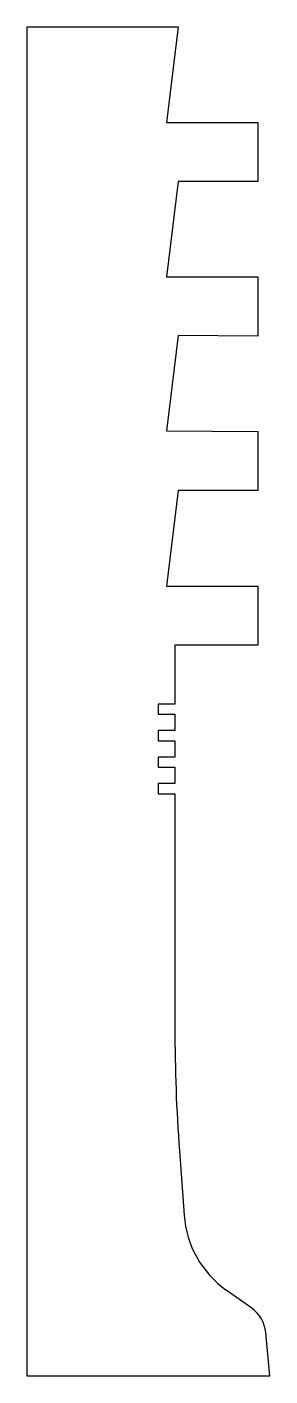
# Model space of a CAD drawing. Extents: x 0 to 29, y -96 to 64.
import ezdxf

# ---------------------------------------------------------------- set-up
doc = ezdxf.new("R2010")
doc.units = 0
doc.header["$MEASUREMENT"] = 0
doc.layers.add('VISIBLE', color=7, linetype='CONTINUOUS')

msp = doc.modelspace()

# ---------------------------------------------------------------- linework, layer by layer
at = {"layer": 'VISIBLE'}
for p, q in [((0, 64.26), (17.89, 64.26)), ((0, -95.74), (0, 64.26)), ((17.89, 64.26), (16.5, 52.94)), ((16.5, 52.94), (27.32, 52.94)), ((27.32, 52.94), (27.32, 45.94)), ((17.89, 45.94), (16.5, 34.61)), ((27.32, 45.94), (17.89, 45.94)), ((16.5, 34.61), (27.32, 34.61)), ((27.32, 34.61), (27.32, 27.61)), ((17.89, 27.67), (16.5, 16.35)), ((27.32, 27.61), (17.89, 27.67)), ((16.5, 16.35), (27.32, 16.28)), ((27.32, 16.28), (27.32, 9.28)), ((17.89, 9.28), (16.5, -2.05)), ((27.32, 9.28), (17.89, 9.28)), ((16.5, -2.05), (27.32, -2.05)), ((27.32, -2.05), (27.32, -9.05)), ((27.32, -9.05), (17.5, -9.05)), ((17.5, -9.05), (17.5, -16.05)), ((17.5, -16.05), (15.5, -16.05)), ((15.5, -16.05), (15.5, -17.25)), ((15.5, -17.25), (17.5, -17.25)), ((17.5, -17.25), (17.5, -19.19)), ((17.5, -19.19), (15.5, -19.19)), ((15.5, -19.19), (15.5, -20.39)), ((15.5, -20.39), (17.5, -20.39)), ((17.5, -20.39), (17.5, -22.33)), ((17.5, -22.33), (15.5, -22.33)), ((15.5, -22.33), (15.5, -23.53)), ((15.5, -23.53), (17.5, -23.53)), ((17.5, -23.53), (17.5, -25.47)), ((17.5, -25.47), (15.5, -25.47)), ((15.5, -25.47), (15.5, -26.67)), ((15.5, -26.67), (17.5, -26.67)), ((17.5, -26.67), (17.5, -54.45)), ((18.03, -69.03), (18.59, -76.66)), ((26.6, -87.71), (23.57, -85.54)), ((28.75, -95.74), (28.25, -90.58)), ((28.75, -95.74), (0, -95.74))]:
    msp.add_line(p, q, dxfattribs=at)
for centre, radius, start, end in [((217.5, -54.45), 200, 180, 184.1806), ((30.56, -75.79), 12, 184.1806, 234.3788), ((24.27, -90.96), 4, 5.5156, 54.3788)]:
    msp.add_arc(centre, radius, start, end, dxfattribs=at)

doc.saveas('drawing.dxf')
